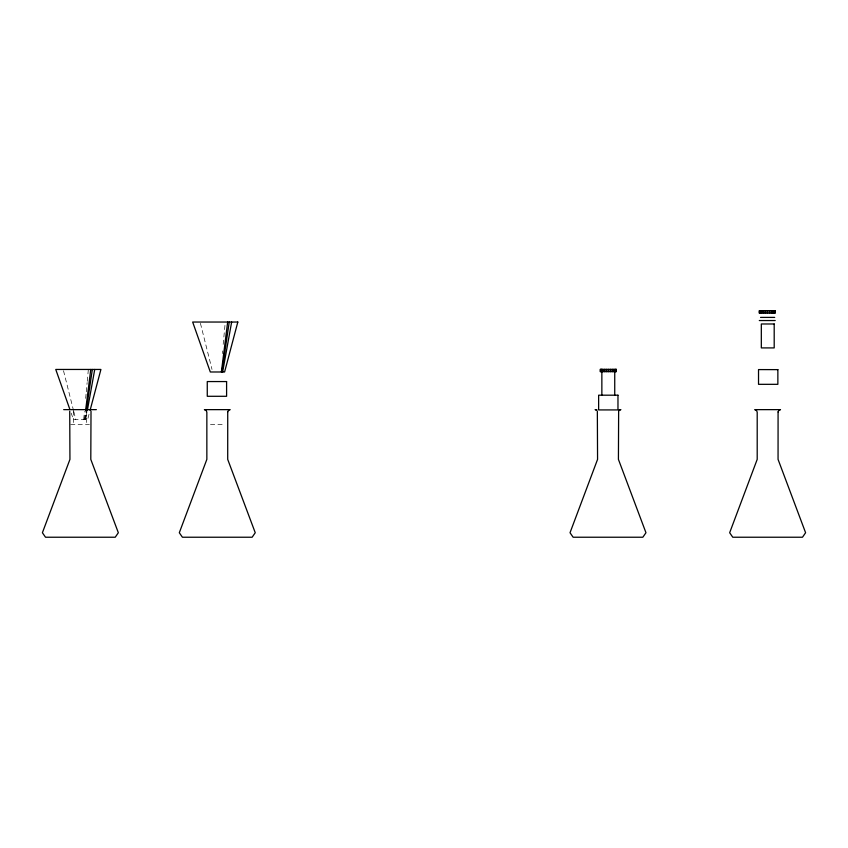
<?xml version="1.0" encoding="UTF-8"?>
<svg xmlns="http://www.w3.org/2000/svg" width="848" height="848" viewBox="0 0 848 848"><rect width="100%" height="100%" fill="white"/><g stroke="black" fill="none" stroke-linecap="round" stroke-linejoin="round"><path stroke-width="0.64" stroke-dasharray="4.24 3.18" d="M83.708 419.4L84.44 411.513M85.669 398.369L86.157 393.112M86.273 391.797L87.132 382.596M87.249 381.282L88.351 369.452M222.335 353.584L222.579 350.955M223.183 344.383L225.144 323.353M84.471 419.4L85.468 411.513M84.97 419.4L86.104 411.715M85.33 419.4L86.591 411.715M85.733 419.4L87.111 411.715M89.04 414.269L87.683 419.4L73.394 419.4L71.19 413.156M70.67 424.36L89.369 424.36M210.484 424.36L223.374 424.36M200.425 323.321L212.011 369.421M63.515 370.735L73.5 410.432M73.818 411.715L75.748 419.4M86.464 410.867L86.464 424.36M73.575 410.867L73.575 424.36"/><path stroke-width="1.27" d="M85.627 410.199L90.757 369.452M221.381 371.986L227.667 322.039M86.295 410.432L92.326 369.452M221.879 371.986L229.236 322.039M87.344 410.432L94.732 369.452M222.642 371.986L231.642 322.039M90.058 410.432L100.912 369.452L55.756 369.452L69.865 409.404M91.012 411.206L90.8 459.383L118.338 532.735L115.233 537.229L45.516 537.229L42.4 532.735L69.939 459.383L69.727 411.206M618.637 411.206L618.425 459.383L645.964 532.735L642.848 537.229L573.131 537.229L570.026 532.735L597.564 459.383L597.342 411.206M619.019 410.591L620.874 409.637L619.146 409.637M760.55 317.406L774.69 317.406M759.299 320.544L775.22 320.544M63.674 409.637L96.365 409.637M596.844 409.637L595.116 409.637L596.727 410.326M774.934 310.771L774.902 313.071M774.15 310.771L774.15 313.071M772.888 310.771L772.888 313.071M771.245 310.771L771.245 313.071M769.327 310.771L769.327 313.071M767.26 310.771L767.26 313.071M765.193 310.771L765.193 313.071M763.264 310.771L763.264 313.071M761.61 310.771L761.61 313.071M760.327 310.771L760.327 313.071M759.522 310.771L759.522 313.071M615.934 369.346L615.955 371.647M615.171 369.346L615.129 371.647M614.736 395.189L614.736 371.254L601.857 371.254L601.857 395.189M613.92 369.346L613.92 371.647M612.277 369.346L612.277 371.647M610.348 369.346L610.348 371.647M608.292 369.346L608.292 371.647M606.225 369.346L606.225 371.647M604.295 369.346L604.295 371.647M602.631 369.346L602.631 371.647M601.349 369.346L601.349 371.647M601.306 369.346L601.306 371.647M600.543 369.346L600.522 371.647M227.73 411.895L227.709 459.383L255.248 532.735L252.142 537.229L182.426 537.229L179.31 532.735L206.848 459.383L206.848 412.255L206.255 410.591L204.4 409.637L230.158 409.637L228.547 410.326L227.73 411.895M778.082 411.895L778.061 459.383L805.6 532.735L802.484 537.229L732.767 537.229L729.662 532.735L757.2 459.383L757.2 412.255L756.607 410.591L754.752 409.637L780.51 409.637L778.899 410.326L778.082 411.895M237.822 322.039L224.593 371.986L210.304 371.986L192.666 322.039L237.822 322.039M775.189 310.771L759.236 310.771L759.236 313.071L775.189 313.071L775.189 310.771M774.192 323.978L761.324 323.978L761.324 347.913L774.203 347.913L774.192 323.978M616.22 369.346L600.257 369.346L600.257 371.647L616.22 371.647L616.22 369.346M777.86 369.633L758.525 369.59L758.525 384.324L777.86 384.324L777.86 369.633M226.596 381.558L207.262 381.558L207.262 396.292L226.596 396.292L226.596 381.6M617.969 395.189L598.635 395.189L598.635 409.923L617.969 409.923L617.969 395.232"/></g></svg>
